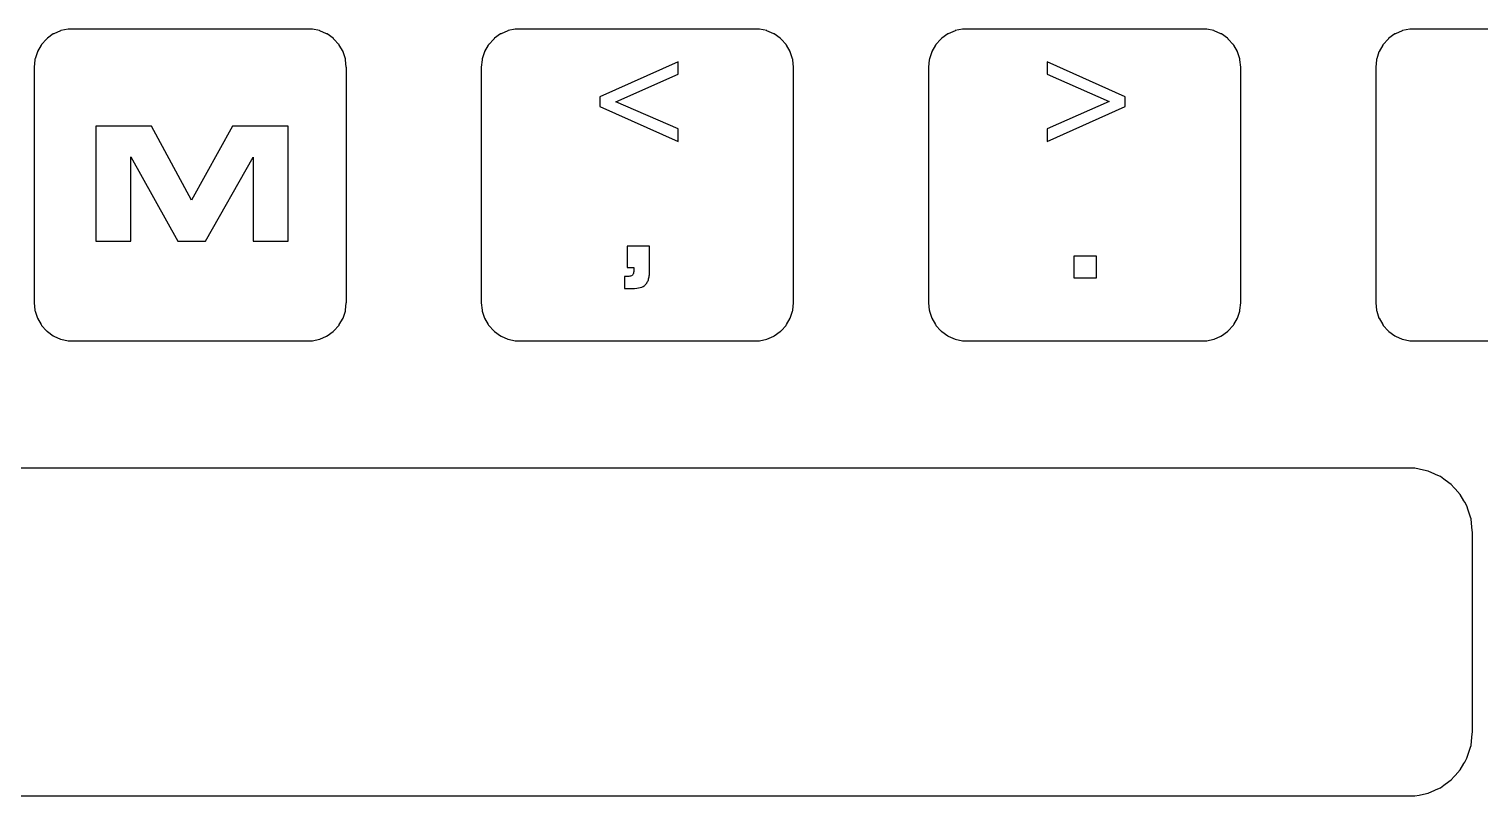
# Model space of a CAD drawing. Header units: millimetres. Extents: x -16 to 249, y -82 to 7.
# Drawn here: x 130.9 to 192.5, y -82.5 to -49.9 of the extents above; entities that cross this region are included whole.
import ezdxf

# ---------------------------------------------------------------- set-up
doc = ezdxf.new("R2010")
doc.units = ezdxf.units.MM
doc.layers.get('0').update_dxf_attribs({"lineweight": 25, "true_color": 0xffffff})

msp = doc.modelspace()

# ---------------------------------------------------------------- linework, layer by layer
for p, q in [((132.561, -49.88), (132.254, -49.9452)), ((132.579, -49.8761), (132.561, -49.88)), ((142.921, -49.8761), (132.579, -49.8761)), ((142.939, -49.88), (142.921, -49.8761)), ((143.246, -49.9452), (142.939, -49.88)), ((151.561, -49.88), (151.254, -49.9452)), ((151.579, -49.8761), (151.561, -49.88)), ((161.921, -49.8761), (151.579, -49.8761)), ((161.939, -49.88), (161.921, -49.8761)), ((162.246, -49.9452), (161.939, -49.88)), ((170.561, -49.88), (170.254, -49.9452)), ((170.579, -49.8761), (170.561, -49.88)), ((180.921, -49.8761), (170.579, -49.8761)), ((180.939, -49.88), (180.921, -49.8761)), ((181.246, -49.9452), (180.939, -49.88)), ((189.561, -49.88), (189.254, -49.9452)), ((189.579, -49.8761), (189.561, -49.88)), ((199.921, -49.8761), (189.579, -49.8761)), ((131.425, -50.548), (131.415, -50.5643)), ((131.429, -50.5402), (131.425, -50.548)), ((131.435, -50.5336), (131.429, -50.5402)), ((131.645, -50.3005), (131.435, -50.5336)), ((131.657, -50.2866), (131.645, -50.3005)), ((131.665, -50.2813), (131.657, -50.2866)), ((131.68, -50.2702), (131.665, -50.2813)), ((131.934, -50.0859), (131.68, -50.2702)), ((131.951, -50.0783), (131.934, -50.0859)), ((131.959, -50.0746), (131.951, -50.0783)), ((132.245, -49.9471), (131.959, -50.0746)), ((132.254, -49.9452), (132.245, -49.9471)), ((143.255, -49.9471), (143.246, -49.9452)), ((143.541, -50.0746), (143.255, -49.9471)), ((143.549, -50.0783), (143.541, -50.0746)), ((143.566, -50.0859), (143.549, -50.0783)), ((143.82, -50.2702), (143.566, -50.0859)), ((143.835, -50.2813), (143.82, -50.2702)), ((143.843, -50.2866), (143.835, -50.2813)), ((143.855, -50.3005), (143.843, -50.2866)), ((144.065, -50.5336), (143.855, -50.3005)), ((144.071, -50.5402), (144.065, -50.5336)), ((144.075, -50.548), (144.071, -50.5402)), ((144.085, -50.5643), (144.075, -50.548)), ((150.425, -50.548), (150.415, -50.5643)), ((150.429, -50.5402), (150.425, -50.548)), ((150.435, -50.5336), (150.429, -50.5402)), ((150.645, -50.3005), (150.435, -50.5336)), ((150.657, -50.2866), (150.645, -50.3005)), ((150.665, -50.2813), (150.657, -50.2866)), ((150.68, -50.2702), (150.665, -50.2813)), ((150.934, -50.0859), (150.68, -50.2702)), ((150.951, -50.0783), (150.934, -50.0859)), ((150.959, -50.0746), (150.951, -50.0783)), ((151.245, -49.9471), (150.959, -50.0746)), ((151.254, -49.9452), (151.245, -49.9471)), ((162.255, -49.9471), (162.246, -49.9452)), ((162.541, -50.0746), (162.255, -49.9471)), ((162.549, -50.0783), (162.541, -50.0746)), ((162.566, -50.0859), (162.549, -50.0783)), ((162.82, -50.2702), (162.566, -50.0859)), ((162.835, -50.2813), (162.82, -50.2702)), ((162.843, -50.2866), (162.835, -50.2813)), ((162.855, -50.3005), (162.843, -50.2866)), ((163.065, -50.5336), (162.855, -50.3005)), ((163.071, -50.5402), (163.065, -50.5336)), ((163.075, -50.548), (163.071, -50.5402)), ((163.085, -50.5643), (163.075, -50.548)), ((169.425, -50.548), (169.415, -50.5643)), ((169.429, -50.5402), (169.425, -50.548)), ((169.435, -50.5336), (169.429, -50.5402)), ((169.645, -50.3005), (169.435, -50.5336)), ((169.657, -50.2866), (169.645, -50.3005)), ((169.665, -50.2813), (169.657, -50.2866)), ((169.68, -50.2702), (169.665, -50.2813)), ((169.934, -50.0859), (169.68, -50.2702)), ((169.951, -50.0783), (169.934, -50.0859)), ((169.959, -50.0746), (169.951, -50.0783)), ((170.245, -49.9471), (169.959, -50.0746)), ((170.254, -49.9452), (170.245, -49.9471)), ((181.255, -49.9471), (181.246, -49.9452)), ((181.541, -50.0746), (181.255, -49.9471)), ((181.549, -50.0783), (181.541, -50.0746)), ((181.566, -50.0859), (181.549, -50.0783)), ((181.82, -50.2702), (181.566, -50.0859)), ((181.835, -50.2813), (181.82, -50.2702)), ((181.843, -50.2866), (181.835, -50.2813)), ((181.855, -50.3005), (181.843, -50.2866)), ((182.065, -50.5336), (181.855, -50.3005)), ((182.071, -50.5402), (182.065, -50.5336)), ((182.075, -50.548), (182.071, -50.5402)), ((182.085, -50.5643), (182.075, -50.548)), ((188.425, -50.548), (188.415, -50.5643)), ((188.429, -50.5402), (188.425, -50.548)), ((188.435, -50.5336), (188.429, -50.5402)), ((188.645, -50.3005), (188.435, -50.5336)), ((188.657, -50.2866), (188.645, -50.3005)), ((188.665, -50.2813), (188.657, -50.2866)), ((188.68, -50.2702), (188.665, -50.2813)), ((188.934, -50.0859), (188.68, -50.2702)), ((188.951, -50.0783), (188.934, -50.0859)), ((188.959, -50.0746), (188.951, -50.0783)), ((189.245, -49.9471), (188.959, -50.0746)), ((189.254, -49.9452), (189.245, -49.9471)), ((131.153, -51.1605), (131.151, -51.1792)), ((131.159, -51.1426), (131.153, -51.1605)), ((131.256, -50.8444), (131.159, -51.1426)), ((131.258, -50.8359), (131.256, -50.8444)), ((131.415, -50.5643), (131.258, -50.8359)), ((144.242, -50.8359), (144.085, -50.5643)), ((144.244, -50.8444), (144.242, -50.8359)), ((144.341, -51.1426), (144.244, -50.8444)), ((144.347, -51.1605), (144.341, -51.1426)), ((144.349, -51.1792), (144.347, -51.1605)), ((150.153, -51.1605), (150.151, -51.1792)), ((150.159, -51.1426), (150.153, -51.1605)), ((150.256, -50.8444), (150.159, -51.1426)), ((150.258, -50.8359), (150.256, -50.8444)), ((150.415, -50.5643), (150.258, -50.8359)), ((163.242, -50.8359), (163.085, -50.5643)), ((163.244, -50.8444), (163.242, -50.8359)), ((163.341, -51.1426), (163.244, -50.8444)), ((163.347, -51.1605), (163.341, -51.1426)), ((163.349, -51.1792), (163.347, -51.1605)), ((169.153, -51.1605), (169.151, -51.1792)), ((169.159, -51.1426), (169.153, -51.1605)), ((169.256, -50.8444), (169.159, -51.1426)), ((169.258, -50.8359), (169.256, -50.8444)), ((169.415, -50.5643), (169.258, -50.8359)), ((182.242, -50.8359), (182.085, -50.5643)), ((182.244, -50.8444), (182.242, -50.8359)), ((182.341, -51.1426), (182.244, -50.8444)), ((182.347, -51.1605), (182.341, -51.1426)), ((182.349, -51.1792), (182.347, -51.1605)), ((188.153, -51.1605), (188.151, -51.1792)), ((188.159, -51.1426), (188.153, -51.1605)), ((188.256, -50.8444), (188.159, -51.1426)), ((188.258, -50.8359), (188.256, -50.8444)), ((188.415, -50.5643), (188.258, -50.8359)), ((131.118, -51.4911), (131.117, -51.5)), ((131.117, -51.5), (131.117, -61.5)), ((131.151, -51.1792), (131.118, -51.4911)), ((144.382, -51.4911), (144.349, -51.1792)), ((144.383, -51.5), (144.382, -51.4911)), ((144.383, -61.5), (144.383, -51.5)), ((150.118, -51.4911), (150.117, -51.5)), ((150.117, -51.5), (150.117, -61.5)), ((150.151, -51.1792), (150.118, -51.4911)), ((158.478, -51.2662), (155.155, -52.7629)), ((158.478, -51.7973), (158.478, -51.2662)), ((163.382, -51.4911), (163.349, -51.1792)), ((163.383, -51.5), (163.382, -51.4911)), ((163.383, -61.5), (163.383, -51.5)), ((169.118, -51.4911), (169.117, -51.5)), ((169.117, -51.5), (169.117, -61.5)), ((169.151, -51.1792), (169.118, -51.4911)), ((177.478, -52.7546), (174.155, -51.2662)), ((174.155, -51.2662), (174.155, -51.7993)), ((182.382, -51.4911), (182.349, -51.1792)), ((182.383, -51.5), (182.382, -51.4911)), ((182.383, -61.5), (182.383, -51.5)), ((188.118, -51.4911), (188.117, -51.5)), ((188.117, -51.5), (188.117, -61.5)), ((188.151, -51.1792), (188.118, -51.4911)), ((155.839, -52.9716), (158.478, -51.7973)), ((174.155, -51.7993), (176.797, -52.9517)), ((155.155, -52.7629), (155.155, -53.1697)), ((158.478, -54.1227), (155.839, -52.9716)), ((176.797, -52.9517), (174.155, -54.1221)), ((177.478, -53.1616), (177.478, -52.7546)), ((155.155, -53.1697), (158.478, -54.6544)), ((174.155, -54.6542), (177.478, -53.1616)), ((136.101, -53.9986), (133.733, -53.9986)), ((133.733, -53.9986), (133.733, -58.8869)), ((137.806, -57.1413), (136.101, -53.9986)), ((139.547, -53.9986), (137.806, -57.1413)), ((141.915, -53.9986), (139.547, -53.9986)), ((141.915, -58.8869), (141.915, -53.9986)), ((158.478, -54.6544), (158.478, -54.1227)), ((174.155, -54.1221), (174.155, -54.6542)), ((135.222, -58.8869), (135.222, -55.3042)), ((135.222, -55.3042), (137.22, -58.8869)), ((138.396, -58.8869), (140.426, -55.3195)), ((140.426, -55.3195), (140.426, -58.8869)), ((133.733, -58.8869), (135.222, -58.8869)), ((137.22, -58.8869), (138.396, -58.8869)), ((140.426, -58.8869), (141.915, -58.8869)), ((157.27, -59.0986), (156.315, -59.0986)), ((156.315, -59.0986), (156.315, -60.01)), ((157.27, -59.9048), (157.27, -59.0986)), ((176.251, -59.5336), (175.296, -59.5336)), ((175.296, -59.5336), (175.296, -60.445)), ((176.251, -60.445), (176.251, -59.5336)), ((156.342, -60.3889), (156.198, -60.3863)), ((156.198, -60.3863), (156.198, -60.9009)), ((156.315, -60.01), (156.602, -60.01)), ((156.387, -60.3872), (156.342, -60.3889)), ((156.427, -60.3824), (156.387, -60.3872)), ((156.462, -60.3742), (156.427, -60.3824)), ((156.493, -60.3628), (156.462, -60.3742)), ((156.52, -60.3481), (156.493, -60.3628)), ((156.542, -60.3302), (156.52, -60.3481)), ((156.56, -60.309), (156.542, -60.3302)), ((156.573, -60.2845), (156.56, -60.309)), ((156.576, -60.2733), (156.573, -60.2845)), ((156.579, -60.2613), (156.576, -60.2733)), ((156.582, -60.2487), (156.579, -60.2613)), ((156.585, -60.2355), (156.582, -60.2487)), ((156.587, -60.2216), (156.585, -60.2355)), ((156.59, -60.2071), (156.587, -60.2216)), ((156.592, -60.1919), (156.59, -60.2071)), ((156.594, -60.1761), (156.592, -60.1919)), ((156.596, -60.1594), (156.594, -60.1761)), ((156.598, -60.1415), (156.596, -60.1594)), ((156.599, -60.1225), (156.598, -60.1415)), ((156.6, -60.1023), (156.599, -60.1225)), ((156.601, -60.081), (156.6, -60.1023)), ((156.602, -60.0585), (156.601, -60.081)), ((156.602, -60.01), (156.602, -60.0348)), ((156.602, -60.0348), (156.602, -60.0585)), ((157.238, -60.4512), (157.246, -60.4086)), ((157.246, -60.4086), (157.253, -60.3641)), ((157.253, -60.3641), (157.258, -60.3177)), ((157.258, -60.3177), (157.261, -60.2696)), ((157.261, -60.2696), (157.262, -60.2196)), ((157.262, -60.2196), (157.27, -59.9048)), ((156.198, -60.9009), (156.418, -60.9009)), ((156.418, -60.9009), (156.527, -60.8991)), ((156.527, -60.8991), (156.627, -60.8939)), ((156.627, -60.8939), (156.718, -60.8852)), ((156.718, -60.8852), (156.8, -60.873)), ((156.8, -60.873), (156.872, -60.8574)), ((156.872, -60.8574), (156.935, -60.8383)), ((156.935, -60.8383), (156.989, -60.8157)), ((156.989, -60.8157), (157.034, -60.7896)), ((157.034, -60.7896), (157.059, -60.7695)), ((157.059, -60.7695), (157.084, -60.7473)), ((157.084, -60.7473), (157.107, -60.7229)), ((157.107, -60.7229), (157.128, -60.6963)), ((157.128, -60.6963), (157.149, -60.6675)), ((157.149, -60.6675), (157.167, -60.6366)), ((157.167, -60.6366), (157.185, -60.6036)), ((157.185, -60.6036), (157.201, -60.5684)), ((157.201, -60.5684), (157.215, -60.5311)), ((157.215, -60.5311), (157.227, -60.4921)), ((157.227, -60.4921), (157.238, -60.4512)), ((175.296, -60.445), (176.251, -60.445)), ((131.117, -61.5), (131.118, -61.5089)), ((131.118, -61.5089), (131.151, -61.8208)), ((144.349, -61.8208), (144.382, -61.5089)), ((144.382, -61.5089), (144.383, -61.5)), ((150.117, -61.5), (150.118, -61.5089)), ((150.118, -61.5089), (150.151, -61.8208)), ((163.349, -61.8208), (163.382, -61.5089)), ((163.382, -61.5089), (163.383, -61.5)), ((169.117, -61.5), (169.118, -61.5089)), ((169.118, -61.5089), (169.151, -61.8208)), ((182.349, -61.8208), (182.382, -61.5089)), ((182.382, -61.5089), (182.383, -61.5)), ((188.117, -61.5), (188.118, -61.5089)), ((188.118, -61.5089), (188.151, -61.8208)), ((131.151, -61.8208), (131.153, -61.8395)), ((131.153, -61.8395), (131.159, -61.8574)), ((131.159, -61.8574), (131.256, -62.1556)), ((131.256, -62.1556), (131.258, -62.1641)), ((131.258, -62.1641), (131.415, -62.4357)), ((144.085, -62.4357), (144.242, -62.1641)), ((144.242, -62.1641), (144.244, -62.1556)), ((144.244, -62.1556), (144.341, -61.8574)), ((144.341, -61.8574), (144.347, -61.8395)), ((144.347, -61.8395), (144.349, -61.8208)), ((150.151, -61.8208), (150.153, -61.8395)), ((150.153, -61.8395), (150.159, -61.8574)), ((150.159, -61.8574), (150.256, -62.1556)), ((150.256, -62.1556), (150.258, -62.1641)), ((150.258, -62.1641), (150.415, -62.4357)), ((163.085, -62.4357), (163.242, -62.1641)), ((163.242, -62.1641), (163.244, -62.1556)), ((163.244, -62.1556), (163.341, -61.8574)), ((163.341, -61.8574), (163.347, -61.8395)), ((163.347, -61.8395), (163.349, -61.8208)), ((169.151, -61.8208), (169.153, -61.8395)), ((169.153, -61.8395), (169.159, -61.8574)), ((169.159, -61.8574), (169.256, -62.1556)), ((169.256, -62.1556), (169.258, -62.1641)), ((169.258, -62.1641), (169.415, -62.4357)), ((182.085, -62.4357), (182.242, -62.1641)), ((182.242, -62.1641), (182.244, -62.1556)), ((182.244, -62.1556), (182.341, -61.8574)), ((182.341, -61.8574), (182.347, -61.8395)), ((182.347, -61.8395), (182.349, -61.8208)), ((188.151, -61.8208), (188.153, -61.8395)), ((188.153, -61.8395), (188.159, -61.8574)), ((188.159, -61.8574), (188.256, -62.1556)), ((188.256, -62.1556), (188.258, -62.1641)), ((188.258, -62.1641), (188.415, -62.4357)), ((131.415, -62.4357), (131.425, -62.452)), ((131.425, -62.452), (131.429, -62.4598)), ((131.429, -62.4598), (131.435, -62.4664)), ((131.435, -62.4664), (131.645, -62.6995)), ((131.645, -62.6995), (131.657, -62.7134)), ((131.657, -62.7134), (131.665, -62.7187)), ((131.665, -62.7187), (131.68, -62.7298)), ((131.68, -62.7298), (131.934, -62.9141)), ((143.566, -62.9141), (143.82, -62.7298)), ((143.82, -62.7298), (143.835, -62.7187)), ((143.835, -62.7187), (143.843, -62.7134)), ((143.843, -62.7134), (143.855, -62.6995)), ((143.855, -62.6995), (144.065, -62.4664)), ((144.065, -62.4664), (144.071, -62.4598)), ((144.071, -62.4598), (144.075, -62.452)), ((144.075, -62.452), (144.085, -62.4357)), ((150.415, -62.4357), (150.425, -62.452)), ((150.425, -62.452), (150.429, -62.4598)), ((150.429, -62.4598), (150.435, -62.4664)), ((150.435, -62.4664), (150.645, -62.6995)), ((150.645, -62.6995), (150.657, -62.7134)), ((150.657, -62.7134), (150.665, -62.7187)), ((150.665, -62.7187), (150.68, -62.7298)), ((150.68, -62.7298), (150.934, -62.9141)), ((162.566, -62.9141), (162.82, -62.7298)), ((162.82, -62.7298), (162.835, -62.7187)), ((162.835, -62.7187), (162.843, -62.7134)), ((162.843, -62.7134), (162.855, -62.6995)), ((162.855, -62.6995), (163.065, -62.4664)), ((163.065, -62.4664), (163.071, -62.4598)), ((163.071, -62.4598), (163.075, -62.452)), ((163.075, -62.452), (163.085, -62.4357)), ((169.415, -62.4357), (169.425, -62.452)), ((169.425, -62.452), (169.429, -62.4598)), ((169.429, -62.4598), (169.435, -62.4664)), ((169.435, -62.4664), (169.645, -62.6995)), ((169.645, -62.6995), (169.657, -62.7134)), ((169.657, -62.7134), (169.665, -62.7187)), ((169.665, -62.7187), (169.68, -62.7298)), ((169.68, -62.7298), (169.934, -62.9141)), ((181.566, -62.9141), (181.82, -62.7298)), ((181.82, -62.7298), (181.835, -62.7187)), ((181.835, -62.7187), (181.843, -62.7134)), ((181.843, -62.7134), (181.855, -62.6995)), ((181.855, -62.6995), (182.065, -62.4664)), ((182.065, -62.4664), (182.071, -62.4598)), ((182.071, -62.4598), (182.075, -62.452)), ((182.075, -62.452), (182.085, -62.4357)), ((188.415, -62.4357), (188.425, -62.452)), ((188.425, -62.452), (188.429, -62.4598)), ((188.429, -62.4598), (188.435, -62.4664)), ((188.435, -62.4664), (188.645, -62.6995)), ((188.645, -62.6995), (188.657, -62.7134)), ((188.657, -62.7134), (188.665, -62.7187)), ((188.665, -62.7187), (188.68, -62.7298)), ((188.68, -62.7298), (188.934, -62.9141)), ((131.934, -62.9141), (131.951, -62.9217)), ((131.951, -62.9217), (131.959, -62.9254)), ((131.959, -62.9254), (132.245, -63.0529)), ((132.245, -63.0529), (132.254, -63.0548)), ((132.254, -63.0548), (132.561, -63.12)), ((132.561, -63.12), (132.579, -63.1239)), ((132.579, -63.1239), (142.921, -63.1239)), ((142.921, -63.1239), (142.939, -63.12)), ((142.939, -63.12), (143.246, -63.0548)), ((143.246, -63.0548), (143.255, -63.0529)), ((143.255, -63.0529), (143.541, -62.9254)), ((143.541, -62.9254), (143.549, -62.9217)), ((143.549, -62.9217), (143.566, -62.9141)), ((150.934, -62.9141), (150.951, -62.9217)), ((150.951, -62.9217), (150.959, -62.9254)), ((150.959, -62.9254), (151.245, -63.0529)), ((151.245, -63.0529), (151.254, -63.0548)), ((151.254, -63.0548), (151.561, -63.12)), ((151.561, -63.12), (151.579, -63.1239)), ((151.579, -63.1239), (161.921, -63.1239)), ((161.921, -63.1239), (161.939, -63.12)), ((161.939, -63.12), (162.246, -63.0548)), ((162.246, -63.0548), (162.255, -63.0529)), ((162.255, -63.0529), (162.541, -62.9254)), ((162.541, -62.9254), (162.549, -62.9217)), ((162.549, -62.9217), (162.566, -62.9141)), ((169.934, -62.9141), (169.951, -62.9217)), ((169.951, -62.9217), (169.959, -62.9254)), ((169.959, -62.9254), (170.245, -63.0529)), ((170.245, -63.0529), (170.254, -63.0548)), ((170.254, -63.0548), (170.561, -63.12)), ((170.561, -63.12), (170.579, -63.1239)), ((170.579, -63.1239), (180.921, -63.1239)), ((180.921, -63.1239), (180.939, -63.12)), ((180.939, -63.12), (181.246, -63.0548)), ((181.246, -63.0548), (181.255, -63.0529)), ((181.255, -63.0529), (181.541, -62.9254)), ((181.541, -62.9254), (181.549, -62.9217)), ((181.549, -62.9217), (181.566, -62.9141)), ((188.934, -62.9141), (188.951, -62.9217)), ((188.951, -62.9217), (188.959, -62.9254)), ((188.959, -62.9254), (189.245, -63.0529)), ((189.245, -63.0529), (189.254, -63.0548)), ((189.254, -63.0548), (189.561, -63.12)), ((189.561, -63.12), (189.579, -63.1239)), ((189.579, -63.1239), (199.921, -63.1239)), ((189.785, -68.5381), (47.715, -68.5381)), ((189.97, -68.5774), (189.785, -68.5381)), ((190.277, -68.6426), (189.97, -68.5774)), ((190.343, -68.6567), (190.277, -68.6426)), ((190.629, -68.7842), (190.343, -68.6567)), ((190.691, -68.8117), (190.629, -68.7842)), ((190.863, -68.8885), (190.691, -68.8117)), ((191.016, -68.9996), (190.863, -68.8885)), ((191.071, -69.0393), (191.016, -68.9996)), ((191.325, -69.2236), (191.071, -69.0393)), ((191.451, -69.364), (191.325, -69.2236)), ((191.496, -69.4142), (191.451, -69.364)), ((191.706, -69.6472), (191.496, -69.4142)), ((191.863, -69.9188), (191.706, -69.6472)), ((191.897, -69.9773), (191.863, -69.9188)), ((191.991, -70.1409), (191.897, -69.9773)), ((192.049, -70.3206), (191.991, -70.1409)), ((192.146, -70.6189), (192.049, -70.3206)), ((192.167, -70.6831), (192.146, -70.6189)), ((192.187, -70.871), (192.167, -70.6831)), ((192.22, -71.1829), (192.187, -70.871)), ((192.227, -71.25), (192.22, -71.1829)), ((192.227, -79.75), (192.227, -71.25)), ((192.167, -80.3169), (192.187, -80.129)), ((192.187, -80.129), (192.22, -79.8171)), ((192.22, -79.8171), (192.227, -79.75)), ((191.991, -80.8591), (192.049, -80.6794)), ((192.049, -80.6794), (192.146, -80.3811)), ((192.146, -80.3811), (192.167, -80.3169)), ((191.496, -81.5858), (191.706, -81.3528)), ((191.706, -81.3528), (191.863, -81.0812)), ((191.863, -81.0812), (191.897, -81.0227)), ((191.897, -81.0227), (191.991, -80.8591)), ((191.016, -82.0004), (191.071, -81.9607)), ((191.071, -81.9607), (191.325, -81.7764)), ((191.325, -81.7764), (191.451, -81.636)), ((191.451, -81.636), (191.496, -81.5858)), ((47.715, -82.4619), (189.785, -82.4619)), ((189.785, -82.4619), (189.97, -82.4226)), ((189.97, -82.4226), (190.277, -82.3574)), ((190.277, -82.3574), (190.343, -82.3433)), ((190.343, -82.3433), (190.629, -82.2158)), ((190.629, -82.2158), (190.691, -82.1883)), ((190.691, -82.1883), (190.863, -82.1115)), ((190.863, -82.1115), (191.016, -82.0004))]:
    msp.add_line(p, q)

doc.saveas('drawing.dxf')
